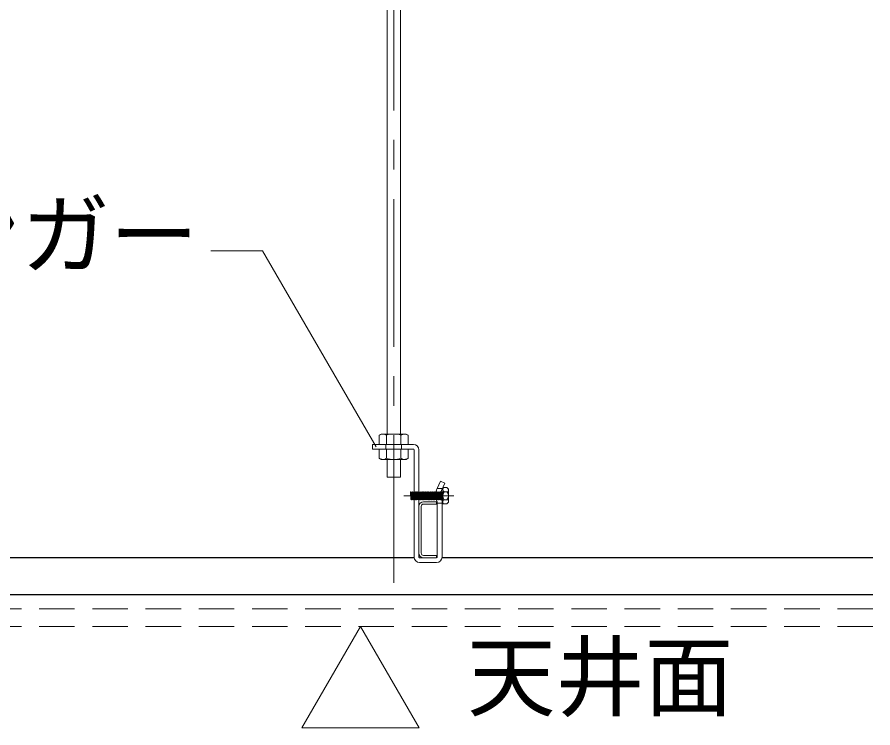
# Model space of a CAD drawing. Units: millimetres on the paper, with parts at other scales. Extents: x -195 to 195, y -135 to 133.
# Drawn here: x -65.75 to -36.8, y -55.12 to -31.06 of the extents above; entities that cross this region are included whole.
import ezdxf
from ezdxf.enums import TextEntityAlignment as Align

# ---------------------------------------------------------------- set-up
doc = ezdxf.new("R2010")
doc.units = ezdxf.units.MM
for name, pattern in [('CHAIN1', [8, 5, -1, 1, -1]), ('DASHED1', [1.8, 1.2, -0.6]), ('DASHED2', [3, 2, -1])]:
    doc.linetypes.add(name, pattern=pattern)
for name, color, linetype, lineweight in [('5-0_中心線', 4, 'CHAIN1', 9), ('5-1_吊り材', 7, 'Continuous', 18), ('5-2_野縁受け', 3, 'Continuous', 18), ('5-3_野縁', 2, 'Continuous', 25), ('5-6_文字', 7, 'Continuous', 18), ('5-D_パネル', 4, 'DASHED1', 9)]:
    doc.layers.add(name, color=color, linetype=linetype, lineweight=lineweight)
doc.styles.add('ＭＳ ゴシック', font='')
doc.styles.get('ＭＳ ゴシック').set_extended_font_data('MS Gothic')

msp = doc.modelspace()

# ---------------------------------------------------------------- linework, layer by layer
at = {"layer": '5-0_中心線'}
for p, q in [((-53.014, -50.214), (-53.014, -7.449)), ((-52.675, -47.261), (-50.976, -47.261))]:
    msp.add_line(p, q, dxfattribs=at)
at = {"layer": '5-1_吊り材'}
for p, q in [((-53.239, -45.171), (-53.239, -12.771)), ((-52.789, -45.171), (-52.789, -12.771)), ((-53.438, -45.171), (-53.504, -45.209)), ((-53.504, -45.521), (-53.504, -45.209)), ((-53.438, -45.171), (-52.589, -45.171)), ((-53.259, -45.521), (-53.259, -45.209)), ((-52.769, -45.521), (-52.769, -45.209)), ((-52.589, -45.171), (-52.524, -45.209)), ((-52.524, -45.521), (-52.524, -45.209)), ((-53.736, -45.681), (-53.736, -45.521)), ((-52.349, -45.521), (-53.736, -45.521)), ((-52.349, -45.681), (-53.736, -45.681)), ((-53.504, -45.681), (-53.504, -45.993)), ((-53.259, -45.681), (-53.259, -45.993)), ((-52.769, -45.681), (-52.769, -45.993)), ((-52.524, -45.681), (-52.524, -45.993)), ((-52.324, -49.336), (-52.324, -45.706)), ((-52.164, -45.706), (-52.164, -49.336)), ((-53.438, -46.031), (-53.504, -45.993)), ((-52.589, -46.031), (-52.524, -45.993)), ((-52.589, -46.031), (-53.438, -46.031)), ((-53.239, -46.634), (-53.239, -46.031)), ((-52.789, -46.634), (-52.789, -46.031)), ((-53.239, -46.634), (-52.789, -46.634)), ((-52.164, -46.608), (-52.164, -47.114)), ((-51.426, -46.764), (-51.542, -47.018)), ((-51.426, -46.764), (-51.28, -46.83)), ((-51.28, -46.83), (-51.396, -47.085)), ((-52.445, -47.139), (-52.43, -47.383)), ((-52.414, -47.139), (-52.398, -47.139)), ((-52.414, -47.139), (-52.398, -47.383)), ((-52.398, -47.139), (-52.383, -47.383)), ((-52.367, -47.139), (-52.351, -47.139)), ((-52.367, -47.139), (-52.351, -47.383)), ((-52.351, -47.139), (-52.336, -47.383)), ((-52.32, -47.139), (-52.305, -47.139)), ((-52.32, -47.139), (-52.305, -47.383)), ((-52.305, -47.139), (-52.289, -47.383)), ((-52.273, -47.139), (-52.258, -47.139)), ((-52.273, -47.139), (-52.258, -47.383)), ((-52.258, -47.139), (-52.242, -47.383)), ((-52.226, -47.139), (-52.211, -47.139)), ((-52.226, -47.139), (-52.211, -47.383)), ((-52.211, -47.139), (-52.195, -47.124)), ((-52.211, -47.139), (-52.195, -47.383)), ((-52.195, -47.124), (-52.18, -47.139)), ((-52.18, -47.139), (-52.164, -47.383)), ((-52.164, -47.139), (-52.148, -47.383)), ((-52.133, -47.139), (-52.117, -47.383)), ((-52.117, -47.139), (-52.101, -47.383)), ((-52.086, -47.139), (-52.07, -47.383)), ((-52.07, -47.139), (-52.055, -47.383)), ((-52.039, -47.139), (-52.023, -47.139)), ((-52.039, -47.139), (-52.023, -47.383)), ((-52.023, -47.139), (-52.008, -47.124)), ((-52.023, -47.139), (-52.008, -47.383)), ((-52.008, -47.124), (-51.992, -47.139)), ((-51.992, -47.139), (-51.976, -47.383)), ((-51.976, -47.139), (-51.961, -47.383)), ((-51.945, -47.139), (-51.93, -47.383)), ((-51.93, -47.139), (-51.914, -47.383)), ((-51.898, -47.139), (-51.883, -47.383)), ((-51.883, -47.139), (-51.867, -47.383)), ((-51.851, -47.139), (-51.836, -47.383)), ((-51.836, -47.139), (-51.82, -47.383)), ((-51.805, -47.139), (-51.789, -47.383)), ((-51.789, -47.139), (-51.773, -47.383)), ((-51.758, -47.139), (-51.742, -47.383)), ((-51.742, -47.139), (-51.726, -47.383)), ((-51.711, -47.139), (-51.695, -47.139)), ((-51.711, -47.139), (-51.695, -47.383)), ((-51.695, -47.139), (-51.68, -47.124)), ((-51.695, -47.139), (-51.68, -47.383)), ((-51.68, -47.124), (-51.664, -47.139)), ((-51.664, -47.139), (-51.648, -47.383)), ((-51.648, -47.139), (-51.633, -47.383)), ((-51.617, -47.139), (-51.601, -47.383)), ((-51.601, -47.139), (-51.586, -47.383)), ((-51.57, -47.139), (-51.555, -47.383)), ((-51.555, -47.139), (-51.539, -47.383)), ((-51.523, -47.139), (-51.508, -47.383)), ((-51.508, -47.139), (-51.492, -47.383)), ((-51.476, -47.139), (-51.461, -47.383)), ((-51.461, -47.139), (-51.445, -47.383)), ((-51.43, -47.139), (-51.414, -47.383)), ((-51.414, -47.139), (-51.398, -47.383)), ((-51.383, -47.139), (-51.367, -47.383)), ((-51.367, -47.139), (-51.351, -47.383)), ((-51.351, -46.986), (-51.211, -46.986)), ((-51.351, -47.536), (-51.351, -46.986)), ((-51.351, -47.124), (-51.351, -47.399)), ((-51.211, -47.124), (-51.301, -47.124)), ((-51.161, -47.041), (-51.211, -46.986)), ((-51.161, -47.481), (-51.161, -47.041)), ((-52.211, -47.383), (-52.195, -47.383)), ((-52.195, -47.383), (-52.18, -47.399)), ((-52.18, -47.399), (-52.164, -47.383)), ((-52.023, -47.383), (-52.008, -47.383)), ((-51.695, -47.383), (-51.68, -47.383)), ((-51.379, -49.336), (-51.379, -47.461)), ((-51.367, -47.383), (-51.351, -47.383)), ((-51.211, -47.399), (-51.301, -47.399)), ((-51.161, -47.481), (-51.211, -47.536)), ((-51.564, -49.361), (-52.139, -49.361)), ((-51.564, -49.361), (-52.139, -49.361)), ((-51.564, -49.521), (-52.139, -49.521))]:
    msp.add_line(p, q, dxfattribs=at)
at = {"layer": '5-1_吊り材', "linetype": 'DASHED1'}
for p, q in [((-53.276, -45.521), (-53.276, -45.681)), ((-52.751, -45.521), (-52.751, -45.681))]:
    msp.add_line(p, q, dxfattribs=at)
at = {"layer": '5-1_吊り材', "linetype": 'DASHED2'}
for p, q in [((-51.539, -47.011), (-51.379, -47.011)), ((-51.539, -47.511), (-51.379, -47.511))]:
    msp.add_line(p, q, dxfattribs=at)
at = {"layer": '5-1_吊り材'}
for points in [[(-52.445, -47.139), (-52.43, -47.124), (-52.414, -47.139)], [(-52.398, -47.139), (-52.383, -47.124), (-52.367, -47.139)], [(-52.351, -47.139), (-52.336, -47.124), (-52.32, -47.139)], [(-52.305, -47.139), (-52.289, -47.124), (-52.273, -47.139)], [(-52.258, -47.139), (-52.242, -47.124), (-52.226, -47.139)], [(-52.18, -47.139), (-52.164, -47.139), (-52.148, -47.124), (-52.133, -47.139)], [(-52.133, -47.139), (-52.117, -47.139), (-52.101, -47.124), (-52.086, -47.139)], [(-52.086, -47.139), (-52.07, -47.139), (-52.055, -47.124), (-52.039, -47.139)], [(-51.992, -47.139), (-51.976, -47.139), (-51.961, -47.124), (-51.945, -47.139)], [(-51.945, -47.139), (-51.93, -47.139), (-51.914, -47.124), (-51.898, -47.139)], [(-51.898, -47.139), (-51.883, -47.139), (-51.867, -47.124), (-51.851, -47.139)], [(-51.851, -47.139), (-51.836, -47.139), (-51.82, -47.124), (-51.805, -47.139)], [(-51.805, -47.139), (-51.789, -47.139), (-51.773, -47.124), (-51.758, -47.139)], [(-51.758, -47.139), (-51.742, -47.139), (-51.726, -47.124), (-51.711, -47.139)], [(-51.664, -47.139), (-51.648, -47.139), (-51.633, -47.124), (-51.617, -47.139)], [(-51.617, -47.139), (-51.601, -47.139), (-51.586, -47.124), (-51.57, -47.139)], [(-51.57, -47.139), (-51.555, -47.139), (-51.539, -47.124), (-51.523, -47.139)], [(-51.523, -47.139), (-51.508, -47.139), (-51.492, -47.124), (-51.476, -47.139)], [(-51.476, -47.139), (-51.461, -47.139), (-51.445, -47.124), (-51.43, -47.139)], [(-51.43, -47.139), (-51.414, -47.139), (-51.398, -47.124), (-51.383, -47.139)], [(-51.383, -47.139), (-51.367, -47.139), (-51.351, -47.124)], [(-52.43, -47.383), (-52.414, -47.399), (-52.398, -47.383), (-52.383, -47.383)], [(-52.383, -47.383), (-52.367, -47.399), (-52.351, -47.383), (-52.336, -47.383)], [(-52.336, -47.383), (-52.32, -47.399), (-52.305, -47.383), (-52.289, -47.383)], [(-52.289, -47.383), (-52.273, -47.399), (-52.258, -47.383), (-52.242, -47.383)], [(-52.242, -47.383), (-52.226, -47.399), (-52.211, -47.383)], [(-52.164, -47.383), (-52.148, -47.383), (-52.133, -47.399), (-52.117, -47.383)], [(-52.117, -47.383), (-52.101, -47.383), (-52.086, -47.399), (-52.07, -47.383)], [(-52.07, -47.383), (-52.055, -47.383), (-52.039, -47.399), (-52.023, -47.383)], [(-52.008, -47.383), (-51.992, -47.399), (-51.976, -47.383)], [(-51.976, -47.383), (-51.961, -47.383), (-51.945, -47.399), (-51.93, -47.383)], [(-51.93, -47.383), (-51.914, -47.383), (-51.898, -47.399), (-51.883, -47.383)], [(-51.883, -47.383), (-51.867, -47.383), (-51.851, -47.399), (-51.836, -47.383)], [(-51.836, -47.383), (-51.82, -47.383), (-51.805, -47.399), (-51.789, -47.383)], [(-51.789, -47.383), (-51.773, -47.383), (-51.758, -47.399), (-51.742, -47.383)], [(-51.742, -47.383), (-51.726, -47.383), (-51.711, -47.399), (-51.695, -47.383)], [(-51.68, -47.383), (-51.664, -47.399), (-51.648, -47.383)], [(-51.648, -47.383), (-51.633, -47.383), (-51.617, -47.399), (-51.601, -47.383)], [(-51.601, -47.383), (-51.586, -47.383), (-51.57, -47.399), (-51.555, -47.383)], [(-51.555, -47.383), (-51.539, -47.383), (-51.523, -47.399), (-51.508, -47.383)], [(-51.539, -49.336), (-51.539, -47.464), (-51.539, -47.461)], [(-51.508, -47.383), (-51.492, -47.383), (-51.476, -47.399), (-51.461, -47.383)], [(-51.461, -47.383), (-51.445, -47.383), (-51.43, -47.399), (-51.414, -47.383)], [(-51.414, -47.383), (-51.398, -47.383), (-51.383, -47.399), (-51.367, -47.383)], [(-51.351, -47.536), (-51.35, -47.536), (-51.211, -47.536)]]:
    msp.add_lwpolyline(points, dxfattribs=at)
for centre, radius, start, end in [((-53.343, -45.51), 0.341, 96.3429, 118.0413), ((-53.389, -45.415), 0.244, 57.5712, 88.0446), ((-53.014, -45.982), 0.811, 72.412, 107.588), ((-52.638, -45.415), 0.244, 91.9554, 122.4288), ((-52.684, -45.51), 0.341, 61.9587, 83.6571), ((-52.349, -45.706), 0.185, 0, 90), ((-52.349, -45.706), 0.025, 0, 90), ((-53.343, -45.693), 0.341, 241.9587, 263.6571), ((-53.389, -45.787), 0.244, 271.9554, 302.4288), ((-53.014, -45.22), 0.811, 252.412, 287.588), ((-52.638, -45.787), 0.244, 237.5712, 268.0446), ((-52.684, -45.693), 0.341, 276.3429, 298.0413), ((-51.064, -47.236), 0.526, 154.6538, 205.3462), ((-51.064, -47.236), 0.366, 154.6538, 205.3462), ((-51.289, -47.048), 0.0629, 101.5386, 173.914), ((-51.272, -47.049), 0.0804, 174.3304, 248.1064), ((-51.137, -47.261), 0.214, 140.0338, 219.9662), ((-51.358, -47.13), 0.205, 16.7855, 44.4567), ((-51.376, -47.261), 0.214, 320.0338, 39.9662), ((-51.211, -47.074), 0.0498, 269.7026, 3.6617), ((-51.539, -47.461), 0.16, 0, 25.3462), ((-51.272, -47.473), 0.0804, 111.8936, 185.6696), ((-51.358, -47.392), 0.205, 315.5433, 343.2145), ((-51.211, -47.449), 0.0498, 356.3383, 90.2974), ((-51.289, -47.475), 0.0629, 186.086, 258.4614), ((-52.139, -49.336), 0.185, 180, 270), ((-52.139, -49.336), 0.025, 180, 270), ((-51.564, -49.336), 0.025, 270, 0), ((-51.564, -49.336), 0.185, 270, 0)]:
    msp.add_arc(centre, radius, start, end, dxfattribs=at)
at = {"layer": '5-2_野縁受け'}
for p, q in [((-52.004, -47.461), (-51.564, -47.461)), ((-51.564, -47.461), (-51.564, -47.541)), ((-52.164, -47.621), (-52.164, -49.201)), ((-52.084, -47.621), (-52.084, -49.201)), ((-52.004, -47.541), (-51.564, -47.541)), ((-52.004, -49.281), (-51.564, -49.281)), ((-52.004, -49.361), (-51.564, -49.361)), ((-51.564, -49.361), (-51.564, -49.281))]:
    msp.add_line(p, q, dxfattribs=at)
for centre, radius, start, end in [((-52.004, -47.621), 0.16, 90, 180), ((-52.004, -47.621), 0.08, 90, 180), ((-52.004, -49.201), 0.16, 180, 270), ((-52.004, -49.201), 0.08, 180, 270)]:
    msp.add_arc(centre, radius, start, end, dxfattribs=at)
at = {"layer": '5-3_野縁'}
for p, q in [((-52.322, -49.361), (-96.38, -49.361)), ((-36.805, -49.361), (-51.38, -49.361)), ((-36.805, -50.611), (-157.496, -50.611))]:
    msp.add_line(p, q, dxfattribs=at)
at = {"layer": '5-6_文字'}
for q in [(-59.196, -38.967), (-53.611, -45.608)]:
    msp.add_line((-57.446, -38.967), q, dxfattribs=at)
msp.add_lwpolyline([(-54.139, -51.686), (-56.122, -55.12), (-52.156, -55.12)], close=True, dxfattribs=at)
at = {"layer": '5-D_パネル'}
for p, q in [((-36.805, -51.086), (-157.496, -51.086)), ((-36.805, -51.686), (-157.496, -51.686))]:
    msp.add_line(p, q, dxfattribs=at)

# ---------------------------------------------------------------- texts
at = {"layer": '5-6_文字', "style": 'ＭＳ ゴシック'}
for s, p in [('ハンガー', (-71.617, -40.173)), ('天井面', (-50.532, -55.146))]:
    msp.add_text(s, height=2.199, dxfattribs=at).set_placement(p, align=Align.BOTTOM_LEFT)

doc.saveas('drawing.dxf')
